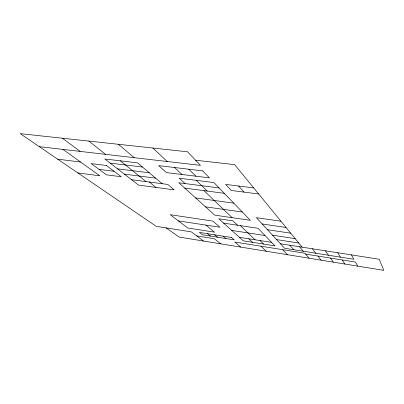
<?xml version="1.0" encoding="UTF-8"?>
<svg xmlns="http://www.w3.org/2000/svg" width="404" height="404" viewBox="0 0 404 404"><rect width="100%" height="100%" fill="white"/><g stroke="black" fill="none" stroke-linecap="round" stroke-linejoin="round"><path stroke-width="0.61" d="M195.571 160.216L234.653 164.64L302.167 247.167M39.319 146.662L200.48 165.367L187.557 151.798L20.2 133.638L156.232 226.326L191.35 231.881L203.505 241.037M110.171 163.115L142.476 167.039M57.706 159.191L80.547 162.004M117.549 168.837L149.283 172.791M253.707 187.931L225.644 184.401L231.234 190.456L258.671 193.996M99.025 169.372L114.004 171.271M124.412 174.159L155.611 178.139M219.135 187.951L178.805 182.765L214.741 215.135L250.344 220.321L213.953 182.573L179.25 178.209L185.083 183.573M131.568 179.714L167.852 184.451L174.134 189.85L138.506 185.098L104.843 158.979L137.552 162.878L162.206 183.714M77.886 172.942L99.828 175.811L62.958 149.409M184.744 188.113L224.306 193.314M195.642 197.93L233.785 203.141M205.535 206.843L242.37 212.044M280.937 221.215L256.363 217.69L284.573 248.263L353.899 259.292L351.409 254.894M262.151 223.962L286.052 227.467M223.629 223.144L258.03 228.295L274.988 245.879L243.289 240.855L218.776 218.771L232.982 220.867L237.572 225.23M267.453 229.704L290.729 233.189M178.417 220.907L219.978 227.25L212.883 221.089L170.246 214.716L187.759 227.987L214.463 232.159L205.939 225.109M272.503 235.178L295.188 238.638M231.699 230.411L264.999 235.522M276.573 239.592L298.778 243.026M239.365 237.315L271.609 242.375M280.416 243.758L379.225 259.257L383.8 270.362L179.245 237.092L166.089 227.886M196.692 235.911L214.327 238.734L220.725 243.839M305.626 254.086L355.48 262.09L357.762 266.13M62.413 138.219L80.128 151.399M88.845 141.087L105.626 154.358M207.515 233.689L210.519 236.082M120.311 160.822L146.071 181.608M149.308 182.027L155.934 187.421M214.65 234.815L217.579 237.204M223.104 236.148L225.942 238.537M118.438 144.299L134.123 157.666M240.739 247.091L234.83 242.016L304.929 253.242L309.055 258.207M248.824 238.799L252.591 242.329M152.899 148.036L167.241 161.509M174.589 167.524L181.982 174.493M260.959 246.203L266.216 251.238M203.98 190.643L232.078 217.66M240.39 225.654L255.081 239.784M196.203 180.341L207.232 191.067M260.055 240.562L263.635 244.082M188.84 169.22L195.91 176.21M282.659 249.677L287.365 254.677M289.84 245.233L293.784 249.728M238.663 186.037L243.96 192.097M299.541 246.758L303.263 251.238M312.353 248.768L315.776 253.227M317.953 256.065L321.099 260.166M325.356 250.808L328.472 255.247M330.457 258.07L333.32 262.156M337.648 252.737L340.471 257.156M342.264 259.969L344.859 264.029M202.672 170.872L158.666 165.625L166.418 172.579L209.423 177.871L202.672 170.872M106.363 165.458L91.122 163.58L106.484 174.841L121.21 176.745L106.363 165.458M231.487 237.471L199.374 232.406L202.465 234.805L234.234 239.855L231.487 237.471"/></g></svg>
